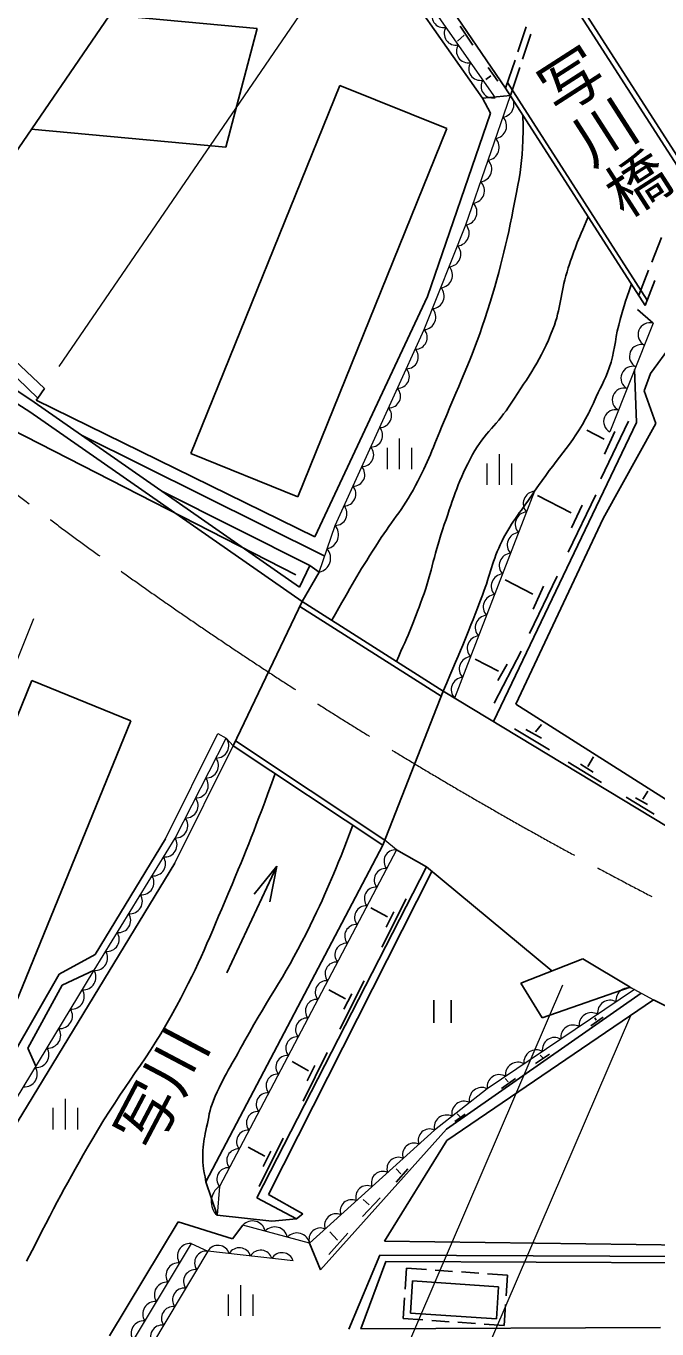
# Model space of a CAD drawing. Units: millimetres, scale not verified. Extents: x 40000 to 680000, y 20000 to 380000.
# Drawn here: x 94172 to 130128, y 267494 to 341720 of the extents above; entities that cross this region are included whole.
import ezdxf
from ezdxf.enums import TextEntityAlignment as Align

# ---------------------------------------------------------------- set-up
doc = ezdxf.new("R2010")
doc.units = ezdxf.units.MM
doc.header["$LTSCALE"] = 1000
doc.linetypes.add('CHAIN', pattern=[18.5, 12, -1.5, 3.5, -1.5])
for name, color, linetype, lineweight in [('M-BGD', 7, 'Continuous', 25), ('M-BMK', 2, 'CHAIN', 13), ('M-BMK-SRVR', 3, 'Continuous', 25), ('M-STR-HTXT', 7, 'Continuous', 13), ('M-STR-STR1', 1, 'Continuous', 25), ('M-STR-STRC', 7, 'Continuous', 25)]:
    doc.layers.add(name, color=color, linetype=linetype, lineweight=lineweight)
doc.styles.add('@ＭＳ ゴシック', font='')
doc.styles.add('ＭＳ ゴシック', font='')
doc.styles.get('@ＭＳ ゴシック').set_extended_font_data('@MS Gothic')
doc.styles.get('ＭＳ ゴシック').set_extended_font_data('MS Gothic')

msp = doc.modelspace()

# ---------------------------------------------------------------- linework, layer by layer
at = {"layer": 'M-BGD'}
for p, q in [((132091, 332497), (123889, 345265)), ((132227, 332840), (124012, 345629)), ((116914, 344894), (121504, 338185)), ((120184, 337616), (115438, 344375)), ((98936, 342366), (107339, 341589)), ((105564, 334814), (107339, 341589)), ((118914, 341717), (119641, 340627)), ((122678, 341670), (122199, 340249)), ((119145, 341194), (118755, 340866)), ((122948, 341249), (122469, 339828)), ((120518, 339360), (121059, 338580)), ((122039, 339775), (121504, 338185)), ((122310, 339354), (121774, 337764)), ((120660, 338881), (120385, 338677)), ((129572, 326100), (121609, 338497)), ((103568, 317365), (112050, 338343)), ((112050, 338343), (118146, 335878)), ((121774, 337764), (120184, 337616)), ((129456, 325805), (121504, 338185)), ((120184, 337616), (120650, 336765)), ((120650, 336765), (120184, 337616)), ((120650, 336765), (117061, 326312)), ((94464, 335840), (105564, 334814)), ((118146, 335878), (109664, 314900)), ((130381, 329665), (129831, 328269)), ((129648, 327804), (129087, 326380)), ((130017, 327229), (129456, 325805)), ((117061, 326312), (110638, 312629)), ((129905, 324788), (129027, 325570)), ((94849, 320523), (90787, 324433)), ((91654, 324433), (95224, 321079)), ((129758, 321918), (130954, 323563)), ((94632, 320291), (91774, 322191)), ((128968, 319125), (128858, 322150)), ((129399, 320932), (129758, 321918)), ((94849, 320523), (95224, 321079)), ((130057, 319077), (129399, 320932)), ((93223, 320477), (94386, 319748)), ((109748, 309753), (94632, 320291)), ((94753, 320416), (94849, 320523)), ((110638, 312629), (94753, 320416)), ((109906, 308933), (94386, 319748)), ((128514, 319202), (126939, 315932)), ((120819, 302094), (128968, 319125)), ((127119, 318186), (126128, 318691)), ((127066, 313664), (130057, 319077)), ((127737, 318624), (127139, 317328)), ((97324, 318414), (111192, 311521)), ((109664, 314900), (103568, 317365)), ((110347, 310989), (101910, 315217)), ((125242, 313995), (123327, 314972)), ((126637, 315012), (125062, 311742)), ((125860, 314434), (125261, 313138)), ((122082, 303086), (127066, 313664)), ((110347, 310989), (109748, 309753)), ((109906, 308933), (110885, 310610)), ((110885, 310610), (110347, 310989)), ((124446, 310381), (122871, 307111)), ((123051, 309364), (121486, 310163)), ((123669, 309803), (123071, 308507)), ((109775, 308661), (117836, 303548)), ((122394, 306107), (120852, 303143)), ((121105, 304964), (119768, 305656)), ((121597, 305363), (121065, 304432)), ((87372, 286928), (94499, 304431)), ((94499, 304431), (100136, 302135)), ((131578, 295580), (117948, 303832)), ((134404, 295270), (122082, 303086)), ((100136, 302135), (93009, 284632)), ((122009, 301682), (124012, 300477)), ((122647, 301637), (123543, 301150)), ((123215, 301505), (123543, 301930)), ((114614, 295348), (106107, 300996)), ((126183, 299537), (126520, 300096)), ((125076, 299785), (126963, 298633)), ((125776, 299661), (126485, 299218)), ((128381, 297783), (129976, 296826)), ((128913, 297747), (129586, 297366)), ((129320, 297685), (129613, 298128)), ((98111, 288834), (102112, 295413)), ((104421, 275874), (114502, 295063)), ((115282, 294786), (116998, 293812)), ((93396, 278814), (102657, 294038)), ((105610, 287787), (108469, 293852)), ((108469, 293852), (107164, 292256)), ((107328, 274970), (116998, 293812)), ((117306, 293557), (107986, 275154)), ((108469, 293852), (108069, 291829)), ((116998, 293812), (124138, 287890)), ((114451, 289235), (115833, 292000)), ((114770, 290963), (113826, 291482)), ((114690, 290378), (115129, 291256)), ((96052, 287703), (98111, 288834)), ((125897, 288576), (122368, 287200)), ((128609, 286961), (125897, 288576)), ((96052, 287703), (93440, 283137)), ((96231, 287085), (98046, 287926)), ((112053, 284563), (113435, 287327)), ((94277, 283496), (96231, 287085)), ((112372, 286291), (111428, 286809)), ((112292, 285706), (112731, 286583)), ((129230, 286622), (118129, 278878)), ((122368, 287200), (123585, 285226)), ((123585, 285226), (128609, 286961)), ((117420, 286225), (117420, 284925)), ((129925, 286243), (118151, 278238)), ((118395, 284925), (118395, 286225)), ((139643, 281356), (129925, 286243)), ((126353, 284757), (127062, 285260)), ((126672, 285088), (126589, 285224)), ((94735, 282455), (94277, 283496)), ((109957, 280478), (111339, 283243)), ((123198, 282625), (124013, 283148)), ((123650, 282915), (123481, 283094)), ((110276, 282206), (109332, 282725)), ((110196, 281622), (110635, 282499)), ((121260, 281198), (122064, 281759)), ((121650, 281570), (121473, 281753)), ((118608, 279303), (119191, 279731)), ((118918, 279587), (118747, 279757)), ((107453, 275600), (108835, 278365)), ((118129, 278878), (110951, 270863)), ((107772, 277328), (106828, 277846)), ((107692, 276743), (108131, 277621)), ((118151, 278238), (114602, 272490)), ((115274, 275848), (115930, 276622)), ((115540, 276332), (115274, 276610)), ((105055, 273973), (104421, 275874)), ((109581, 273773), (107328, 274970)), ((109940, 274053), (107986, 275154)), ((113354, 273906), (114351, 274969)), ((113726, 274557), (113394, 274876)), ((105055, 273973), (108185, 273634)), ((109581, 273773), (109940, 274053)), ((102836, 273603), (98928, 267100)), ((105942, 272620), (102836, 273603)), ((106536, 273408), (105942, 272620)), ((108185, 273634), (109581, 273773)), ((111426, 271739), (112516, 272949)), ((111918, 272550), (111493, 273028)), ((114602, 272490), (145011, 272094)), ((110951, 270863), (110333, 272378)), ((112566, 267489), (114331, 271706)), ((114331, 271706), (144492, 271573)), ((114680, 271340), (113258, 267499)), ((144359, 271214), (114680, 271340)), ((115773, 269765), (115852, 270950)), ((115852, 270950), (116986, 270874)), ((116082, 268402), (116205, 270229)), ((116205, 270229), (121101, 269900)), ((117485, 270840), (118482, 270773)), ((118981, 270740), (119979, 270673)), ((120478, 270639), (121611, 270563)), ((121532, 269378), (121611, 270563)), ((121101, 269900), (120978, 268074)), ((115660, 268081), (115739, 269266)), ((121419, 267694), (121498, 268879)), ((115660, 268081), (116793, 268005)), ((120978, 268074), (116082, 268402)), ((117292, 267971), (118290, 267904)), ((113258, 267499), (130336, 267572)), ((118789, 267871), (119786, 267804)), ((120285, 267770), (121419, 267694))]:
    msp.add_line(p, q, dxfattribs=at)
at = {"layer": 'M-BGD', "lineweight": 13}
for p, q in [((115997, 344654), (120902, 337636)), ((129905, 324788), (127448, 318598)), ((114763, 316475), (114763, 317700)), ((115463, 316475), (115463, 318225)), ((116163, 316475), (116163, 317700)), ((121160, 315577), (121160, 317327)), ((120460, 315577), (120460, 316802)), ((121860, 315577), (121860, 316802)), ((123154, 315217), (118598, 303439)), ((102112, 295413), (105103, 301415)), ((105103, 301415), (105583, 301160)), ((102657, 294038), (105976, 300722)), ((105583, 301160), (105976, 300722)), ((115282, 294786), (114614, 295348)), ((128609, 286961), (129925, 286243)), ((96424, 278859), (96424, 280609)), ((95724, 278859), (95724, 280084)), ((97124, 278859), (97124, 280084)), ((103579, 272358), (100278, 266853)), ((103579, 272358), (104533, 271926)), ((105717, 268237), (105717, 269462)), ((106417, 268237), (106417, 269987)), ((107117, 268237), (107117, 269462))]:
    msp.add_line(p, q, dxfattribs=at)
for points in [[(110885, 310610), (111782, 313272), (116867, 324428), (119244, 330395), (121774, 337764)], [(92689, 279075), (98046, 287926), (102667, 295463), (105583, 301160)], [(115282, 294786), (105198, 275615), (105055, 273973)], [(128851, 286829), (120451, 281177), (117447, 278824), (110333, 272378), (106536, 273408)], [(109398, 271367), (104533, 271926), (101380, 266651)]]:
    msp.add_lwpolyline(points, dxfattribs=at)
for centre, radius, start, end in [((117968, 342301), 668, 148.57771, 281.31889), ((118669, 341298), 668, 148.57771, 281.31889), ((119369, 340296), 668, 148.57771, 281.31889), ((120070, 339293), 668, 148.57771, 281.31889), ((120771, 338291), 668, 148.57771, 281.31889), ((121254, 337256), 727, 277.78681, 44.32334), ((120832, 336028), 727, 277.78681, 44.32334), ((120411, 334800), 727, 277.78681, 44.32334), ((119989, 333571), 727, 277.78681, 44.32334), ((119567, 332343), 727, 277.78681, 44.32334), ((119146, 331115), 727, 277.78681, 44.32334), ((118713, 329915), 716, 274.44633, 42.09948), ((118238, 328721), 716, 274.44633, 42.09948), ((117762, 327528), 716, 274.44633, 42.09948), ((117287, 326335), 716, 274.44633, 42.09948), ((116811, 325141), 716, 274.44633, 42.09948), ((116367, 323982), 670, 269.2457, 41.75071), ((129724, 324143), 670, 74.31609, 242.38548), ((115858, 322866), 670, 269.2457, 41.75071), ((129233, 322905), 670, 74.31609, 242.38548), ((115350, 321751), 670, 269.2457, 41.75071), ((128741, 321667), 670, 74.31609, 242.38548), ((114842, 320635), 670, 269.2457, 41.75071), ((128250, 320429), 670, 74.31609, 242.38548), ((114333, 319520), 670, 269.2457, 41.75071), ((127759, 319191), 670, 74.31609, 242.38548), ((113825, 318404), 670, 269.2457, 41.75071), ((113316, 317289), 670, 269.2457, 41.75071), ((112808, 316173), 670, 269.2457, 41.75071), ((112299, 315057), 670, 269.2457, 41.75071), ((123204, 314520), 698, 94.14729, 223.56291), ((111791, 313942), 670, 269.2457, 41.75071), ((122748, 313342), 698, 94.14729, 223.56291), ((111163, 312740), 816, 282.04004, 40.70423), ((122293, 312165), 698, 94.14729, 223.56291), ((110715, 311409), 816, 282.04004, 40.70423), ((121837, 310987), 698, 94.14729, 223.56291), ((121382, 309809), 698, 94.14729, 223.56291), ((120926, 308631), 698, 94.14729, 223.56291), ((120471, 307453), 698, 94.14729, 223.56291), ((120015, 306276), 698, 94.14729, 223.56291), ((119560, 305098), 698, 94.14729, 223.56291), ((119104, 303920), 698, 94.14729, 223.56291), ((105013, 300732), 712, 268.88817, 36.9041), ((104430, 299593), 712, 268.88817, 36.9041), ((103847, 298454), 712, 268.88817, 36.9041), ((103264, 297314), 712, 268.88817, 36.9041), ((102680, 296175), 712, 268.88817, 36.9041), ((102082, 295080), 698, 263.78372, 33.19175), ((115226, 294136), 653, 85.02543, 219.48574), ((101422, 294004), 698, 263.78372, 33.19175), ((100762, 292927), 698, 263.78372, 33.19175), ((114666, 293071), 653, 85.02543, 219.48574), ((114105, 292006), 653, 85.02543, 219.48574), ((100102, 291850), 698, 263.78372, 33.19175), ((99442, 290773), 698, 263.78372, 33.19175), ((113545, 290941), 653, 85.02543, 219.48574), ((112985, 289876), 653, 85.02543, 219.48574), ((98782, 289697), 698, 263.78372, 33.19175), ((98121, 288620), 698, 263.78372, 33.19175), ((112425, 288811), 653, 85.02543, 219.48574), ((111865, 287746), 653, 85.02543, 219.48574), ((97435, 287540), 723, 265.3349, 32.29888), ((111304, 286681), 653, 85.02543, 219.48574), ((96765, 286433), 723, 265.3349, 32.29888), ((128494, 286226), 700, 59.33555, 188.52871), ((110744, 285616), 653, 85.02543, 219.48574), ((127444, 285520), 700, 59.33555, 188.52871), ((96096, 285327), 723, 265.3349, 32.29888), ((110184, 284551), 653, 85.02543, 219.48574), ((126394, 284813), 700, 59.33555, 188.52871), ((95426, 284220), 723, 265.3349, 32.29888), ((125344, 284107), 700, 59.33555, 188.52871), ((109624, 283485), 653, 85.02543, 219.48574), ((124294, 283400), 700, 59.33555, 188.52871), ((94757, 283114), 723, 265.3349, 32.29888), ((109063, 282420), 653, 85.02543, 219.48574), ((123244, 282694), 700, 59.33555, 188.52871), ((94087, 282008), 723, 265.3349, 32.29888), ((122194, 281988), 700, 59.33555, 188.52871), ((108503, 281355), 653, 85.02543, 219.48574), ((121144, 281281), 700, 59.33555, 188.52871), ((107943, 280290), 653, 85.02543, 219.48574), ((120139, 280545), 706, 63.73027, 192.40482), ((107383, 279225), 653, 85.02543, 219.48574), ((119137, 279760), 706, 63.73027, 192.40482), ((118136, 278976), 706, 63.73027, 192.40482), ((106823, 278160), 653, 85.02543, 219.48574), ((117170, 278236), 650, 64.80188, 199.5605), ((106262, 277095), 653, 85.02543, 219.48574), ((116281, 277431), 650, 64.80188, 199.5605), ((115392, 276625), 650, 64.80188, 199.5605), ((105702, 276030), 653, 85.02543, 219.48574), ((114502, 275819), 650, 64.80188, 199.5605), ((105774, 274737), 1049, 123.23464, 226.77557), ((113613, 275013), 650, 64.80188, 199.5605), ((112724, 274207), 650, 64.80188, 199.5605), ((111835, 273402), 650, 64.80188, 199.5605), ((107080, 272911), 738, 12.05543, 137.58713), ((108346, 272568), 738, 12.05543, 137.58713), ((110945, 272596), 650, 64.80188, 199.5605), ((109612, 272224), 738, 12.05543, 137.58713), ((103519, 271645), 715, 85.18872, 212.91005), ((104451, 271259), 672, 83.0059, 215.25523), ((105111, 271589), 668, 17.12719, 149.78023), ((106327, 271450), 668, 17.12719, 149.78023), ((107543, 271310), 668, 17.12719, 149.78023), ((108759, 271171), 668, 17.12719, 149.78023), ((102859, 270544), 715, 85.18872, 212.91005), ((103821, 270204), 672, 83.0059, 215.25523), ((102199, 269443), 715, 85.18872, 212.91005), ((103190, 269149), 672, 83.0059, 215.25523), ((101539, 268342), 715, 85.18872, 212.91005), ((102560, 268094), 672, 83.0059, 215.25523), ((100879, 267241), 715, 85.18872, 212.91005), ((101929, 267039), 672, 83.0059, 215.25523)]:
    msp.add_arc(centre, radius, start, end, dxfattribs=at)
at = {"layer": 'M-BGD'}
for points, knots in [([(111590, 307865), (112762, 309915), (113073, 310472), (114099, 312098), (114958, 313459), (115611, 314118), (116372, 315537), (117096, 316888), (117367, 317711), (117957, 319126), (118988, 321600), (119664, 322955), (120469, 325511), (121282, 328094), (121613, 329583), (122129, 332241), (122351, 333384), (122454, 334037), (122488, 335201), (122505, 335772), (122512, 335979), (122481, 336664)], [0, 0, 0, 0, 1, 1, 1, 2, 2, 2, 3, 3, 3, 4, 4, 4, 5, 5, 5, 6, 6, 6, 7, 7, 7, 7]), ([(115281, 305524), (116030, 307192), (116240, 307680), (116751, 309102), (117332, 310719), (117438, 311697), (118007, 313319), (118564, 314906), (118808, 315839), (119622, 317311), (120312, 318560), (121051, 319026), (121820, 320227), (122839, 321820), (123521, 322679), (124198, 324445), (124669, 325675), (124610, 326463), (125005, 327719), (125399, 328971), (125588, 329408), (126213, 330854)], [0, 0, 0, 0, 1, 1, 1, 2, 2, 2, 3, 3, 3, 4, 4, 4, 5, 5, 5, 6, 6, 6, 7, 7, 7, 7]), ([(128671, 327027), (128300, 325916), (128196, 325603), (127950, 324673), (127703, 323736), (127740, 323162), (127412, 322250), (127134, 321478), (126883, 321084), (126544, 320336), (126428, 320079), (126377, 319928), (126245, 319678), (125259, 317801), (124331, 316980), (123154, 315217), (122419, 314117), (121888, 313568), (121301, 312384), (120731, 311236), (120635, 310499), (120184, 309300), (119372, 307140), (119058, 306450), (117948, 303832)], [0, 0, 0, 0, 1, 1, 1, 2, 2, 2, 3, 3, 3, 4, 4, 4, 5, 5, 5, 6, 6, 6, 7, 7, 7, 8, 8, 8, 8]), ([(94205, 271349), (95925, 274726), (96414, 275662), (97973, 278347), (99723, 281362), (101098, 282815), (102751, 285884), (104067, 288328), (104625, 289790), (105712, 292344), (106827, 294964), (107157, 295857), (108374, 299131)], [0, 0, 0, 0, 1, 1, 1, 2, 2, 2, 3, 3, 3, 4, 4, 4, 4]), ([(104421, 275874), (104281, 276676), (104210, 276965), (104254, 277667), (104286, 278186), (104355, 278474), (104463, 278983), (104591, 279584), (104616, 279940), (104852, 280508), (105429, 281898), (105922, 282599), (106646, 283918), (108065, 286499), (109084, 287825), (110365, 290477), (111420, 292663), (111751, 293464), (112797, 296194)], [0, 0, 0, 0, 1, 1, 1, 2, 2, 2, 3, 3, 3, 4, 4, 4, 5, 5, 5, 6, 6, 6, 6])]:
    msp.add_open_spline(points, degree=3, knots=knots, dxfattribs=at)
at = {"layer": 'M-BMK'}
msp.add_arc((246442, 516398), 252772, 230.28903, 252.68045, dxfattribs=at)
at = {"layer": 'M-BMK-SRVR'}
msp.add_line((102004, 346842), (84942, 321945), dxfattribs=at)
at = {"layer": 'M-STR-HTXT'}
for p, q in [((112037, 345700), (96038, 322334)), ((76810, 263884), (94624, 307966)), ((108586, 249500), (124760, 287094)), ((112463, 247752), (128636, 285345))]:
    msp.add_line(p, q, dxfattribs=at)
at = {"layer": 'M-STR-STR1'}
for p, q in [((105976, 300722), (109906, 308933)), ((109906, 308933), (117948, 303832)), ((117948, 303832), (114502, 295063)), ((114502, 295063), (105976, 300722))]:
    msp.add_line(p, q, dxfattribs=at)
at = {"layer": 'M-STR-STRC'}
msp.add_line((71168, 330067), (109542, 310452), dxfattribs=at)

# ---------------------------------------------------------------- texts
at = {"layer": 'M-BGD'}
for s, rotation, style, p in [('写川橋', 302.715, '@ＭＳ ゴシック', (122516, 339014)), ('写川', 62.2, 'ＭＳ ゴシック', (102050, 277187))]:
    msp.add_text(s, height=2566, rotation=rotation, dxfattribs=dict(at, style=style)).set_placement(p, align=Align.BOTTOM_LEFT)

doc.saveas('drawing.dxf')
